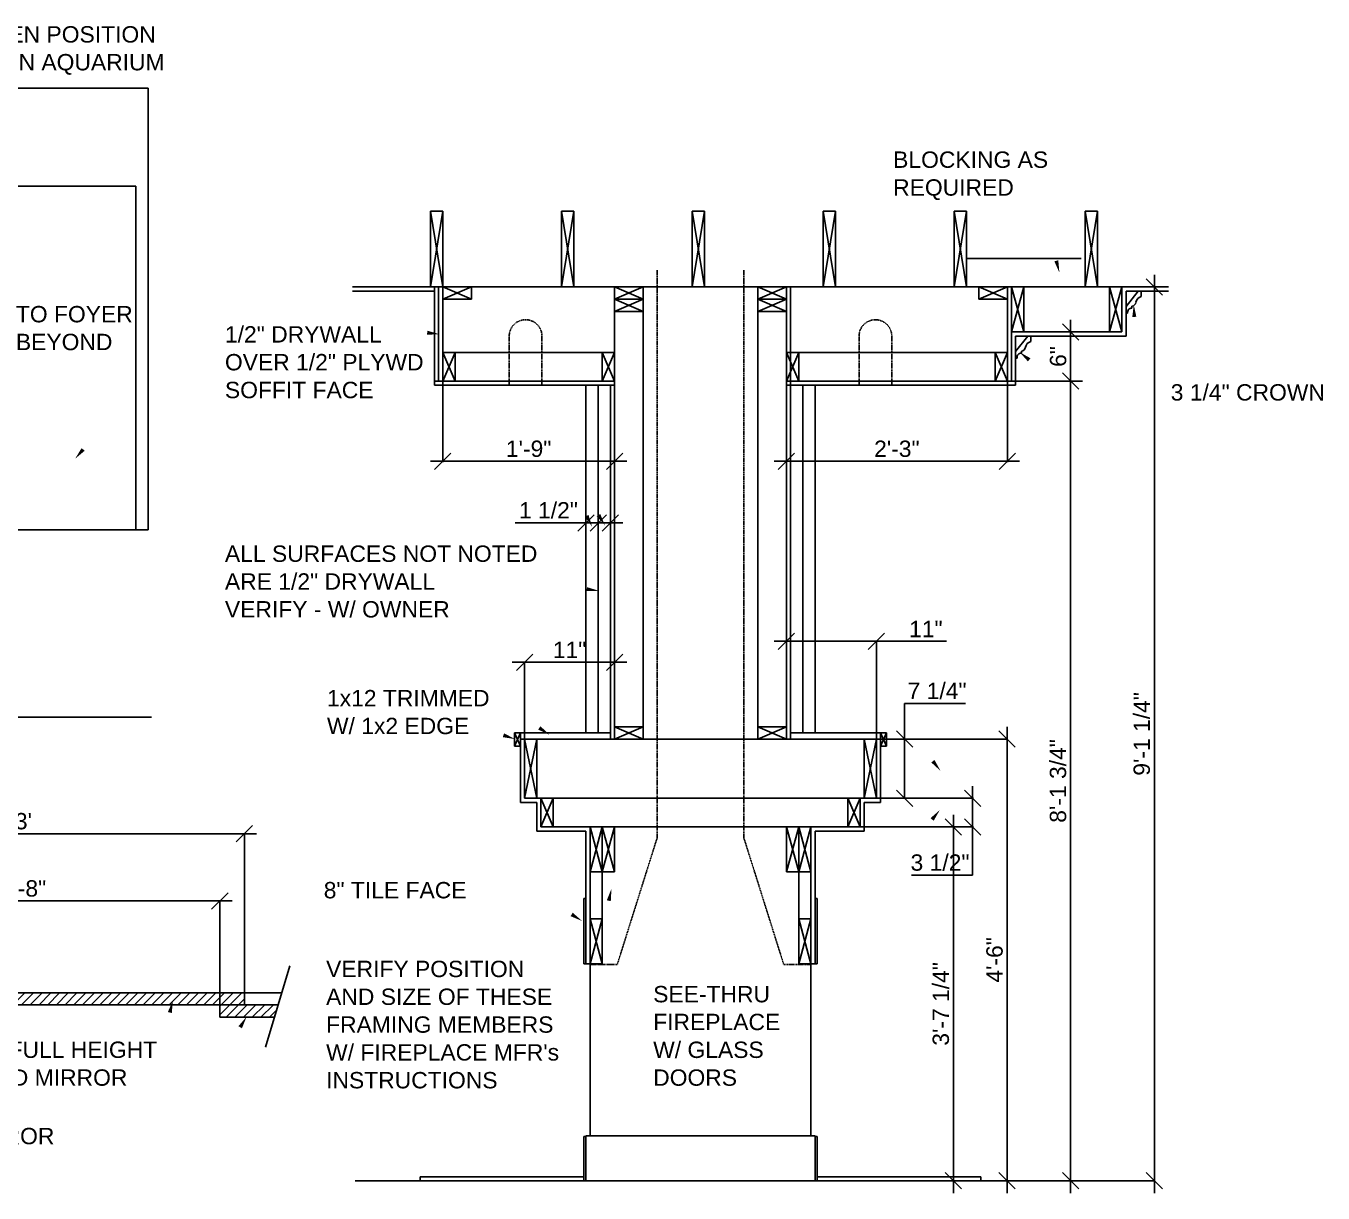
# Model space of a CAD drawing. Header units: inches. Extents: x 8 to 1535, y 73 to 1076.
# Drawn here: x 265.7 to 582.7, y 775.3 to 1060.7 of the extents above; entities that cross this region are included whole.
import ezdxf

# ---------------------------------------------------------------- set-up
doc = ezdxf.new("R2010")
doc.units = ezdxf.units.IN
doc.header["$MEASUREMENT"] = 0
doc.linetypes.add('TINYDASH', pattern=[0.06, 0.03, -0.03])
doc.layers.add('AR INTERIOR ELEV', color=3, linetype='Continuous')
doc.layers.add('DETAIL', color=14, linetype='Continuous')
doc.styles.add('DIMTXT', font='ARIAL.TTF', dxfattribs={"height": 4})
doc.styles.add('NOTES', font='ARIAL.TTF', dxfattribs={"height": 4})
doc.dimstyles.new('Arch', dxfattribs={"dimtxt": 0.1875, "dimasz": 4, "dimexe": 0.179993, "dimexo": 0.0625, "dimgap": 1, "dimtad": 1, "dimtoh": 1, "dimdec": 4, "dimzin": 0, "dimdsep": 46, "dimlunit": 4, "dimtxsty": 'DIMTXT', "dimblk1": 'OBLIQUE', "dimblk2": 'OBLIQUE', "dimsah": 1, "dimcen": 0.089996, "dimdle": 3, "dimadec": 0, "dimazin": 0, "dimtfac": 1, "dimtdec": 4, "dimtofl": 0, "dimtmove": 0, "dimatfit": 3, "dimldrblk": 'OBLIQUE', "dimfxl": 0, "dimfrac": 2, "dimtolj": 1, "dimtzin": 0, "dimarcsym": 0})

# ---------------------------------------------------------------- blocks, each defined once
blk = doc.blocks.new('325 CROWN')
at = {"layer": 'DETAIL'}
for p, q in [((-1.49, 0), (-1.85, 0)), ((-1.85, -0.66), (-1.85, 0)), ((-1.49, 0), (0, -1.87)), ((-0.72, -2.08), (-0.73, -1.83)), ((0, -2.68), (-0.19, -2.68)), ((0, -1.87), (0, -2.68))]:
    blk.add_line(p, q, dxfattribs=at)
for centre, radius, start, end in [((-2.12, -1.55), 0.93, 10.9865, 73.2786), ((-0.69, -1.31), 0.521, 187.2019, 266.2083), ((-0.7, -2.6), 0.516, 351.066, 92.3813)]:
    blk.add_arc(centre, radius, start, end, dxfattribs=at)
blk = doc.blocks.new('2X6 SEC')
at = {"layer": 'DETAIL'}
for p, q in [((0, 5.5), (-1.5, 5.5)), ((-1.5, 5.5), (-1.5, 0)), ((-1.5, 5.5), (0, 0)), ((0, 5.5), (-1.5, 0)), ((0, 0), (0, 5.5)), ((-1.5, 0), (0, 0))]:
    blk.add_line(p, q, dxfattribs=at)
blk = doc.blocks.new('2X10 SEC')
at = {"layer": 'DETAIL'}
for p, q in [((0, 9.25), (-1.5, 9.25)), ((-1.5, 9.25), (-1.5, 0)), ((-1.5, 9.25), (0, 0)), ((0, 9.25), (-1.5, 0)), ((0, 0), (0, 9.25)), ((-1.5, 0), (0, 0))]:
    blk.add_line(p, q, dxfattribs=at)
blk = doc.blocks.new('_OBLIQUE')
at = {"color": 0, "linetype": 'ByBlock'}
blk.add_line((-0.5, -0.5), (0.5, 0.5), dxfattribs=at)
blk = doc.blocks.new('*D174')
at = {"layer": 'AR INTERIOR ELEV', "color": 0, "lineweight": -2}
for p, q in [((448.53, 910.22), (473.53, 910.22)), ((451.53, 886.4), (451.53, 910.4)), ((473.53, 886.4), (473.53, 910.4)), ((473.53, 910.22), (490.67, 910.22))]:
    blk.add_line(p, q, dxfattribs=at)
at = {"layer": 'Defpoints', "color": 0}
for p in [(473.53, 910.22), (451.53, 886.34), (473.53, 886.34)]:
    blk.add_point(p, dxfattribs=at)
at = {"layer": 'AR INTERIOR ELEV', "color": 0, "lineweight": -2, "xscale": 4, "yscale": 4, "zscale": 4, "rotation": 180}
blk.add_blockref('_OBLIQUE', (451.53, 910.22), dxfattribs=at)
at = {"layer": 'AR INTERIOR ELEV', "color": 0, "lineweight": -2, "xscale": 4, "yscale": 4, "zscale": 4}
blk.add_blockref('_OBLIQUE', (473.53, 910.22), dxfattribs=at)
at = {"layer": 'AR INTERIOR ELEV', "color": 0, "insert": (485.61, 913.23), "char_height": 4, "attachment_point": 5, "style": 'DIMTXT'}
blk.add_mtext('\\A1;11"', dxfattribs=at)
blk = doc.blocks.new('*D175')
at = {"layer": 'AR INTERIOR ELEV', "color": 0, "lineweight": -2}
for p, q in [((412.53, 905.11), (384.53, 905.11)), ((387.53, 886.4), (387.53, 905.29)), ((409.53, 886.4), (409.53, 905.29))]:
    blk.add_line(p, q, dxfattribs=at)
at = {"layer": 'Defpoints', "color": 0}
for p in [(387.53, 905.11), (387.53, 886.34), (409.53, 886.34)]:
    blk.add_point(p, dxfattribs=at)
at = {"layer": 'AR INTERIOR ELEV', "color": 0, "lineweight": -2, "xscale": 4, "yscale": 4, "zscale": 4, "rotation": 180}
blk.add_blockref('_OBLIQUE', (387.53, 905.11), dxfattribs=at)
at = {"layer": 'AR INTERIOR ELEV', "color": 0, "lineweight": -2, "xscale": 4, "yscale": 4, "zscale": 4}
blk.add_blockref('_OBLIQUE', (409.53, 905.11), dxfattribs=at)
at = {"layer": 'AR INTERIOR ELEV', "color": 0, "insert": (398.53, 908.12), "char_height": 4, "attachment_point": 5, "style": 'DIMTXT'}
blk.add_mtext('\\A1;11"', dxfattribs=at)
blk = doc.blocks.new('*D176')
at = {"layer": 'AR INTERIOR ELEV', "color": 0, "lineweight": -2}
for p, q in [((451.53, 973.78), (451.53, 954.05)), ((505.53, 973.78), (505.53, 954.05)), ((448.53, 954.23), (508.53, 954.23))]:
    blk.add_line(p, q, dxfattribs=at)
at = {"layer": 'Defpoints', "color": 0}
for p in [(451.53, 973.84), (505.53, 973.84), (505.53, 954.23)]:
    blk.add_point(p, dxfattribs=at)
at = {"layer": 'AR INTERIOR ELEV', "color": 0, "lineweight": -2, "xscale": 4, "yscale": 4, "zscale": 4, "rotation": 180}
blk.add_blockref('_OBLIQUE', (451.53, 954.23), dxfattribs=at)
at = {"layer": 'AR INTERIOR ELEV', "color": 0, "lineweight": -2, "xscale": 4, "yscale": 4, "zscale": 4}
blk.add_blockref('_OBLIQUE', (505.53, 954.23), dxfattribs=at)
at = {"layer": 'AR INTERIOR ELEV', "color": 0, "insert": (478.53, 957.27), "char_height": 4, "attachment_point": 5, "style": 'DIMTXT'}
blk.add_mtext('\\A1;2\'-3"', dxfattribs=at)
blk = doc.blocks.new('*D177')
at = {"layer": 'AR INTERIOR ELEV', "color": 0, "lineweight": -2}
for p, q in [((402.53, 939.15), (392.87, 939.15)), ((402.53, 937.72), (402.53, 939.33)), ((408.53, 939.15), (402.53, 939.15)), ((405.53, 937.72), (405.53, 939.33))]:
    blk.add_line(p, q, dxfattribs=at)
at = {"layer": 'Defpoints', "color": 0}
for p in [(402.53, 939.15), (402.53, 937.66), (405.53, 937.66)]:
    blk.add_point(p, dxfattribs=at)
at = {"layer": 'AR INTERIOR ELEV', "color": 0, "lineweight": -2, "xscale": 4, "yscale": 4, "zscale": 4, "rotation": 180}
blk.add_blockref('_OBLIQUE', (402.53, 939.15), dxfattribs=at)
at = {"layer": 'AR INTERIOR ELEV', "color": 0, "lineweight": -2, "xscale": 4, "yscale": 4, "zscale": 4}
blk.add_blockref('_OBLIQUE', (405.53, 939.15), dxfattribs=at)
blk = doc.blocks.new('*D178')
at = {"layer": 'AR INTERIOR ELEV', "color": 0, "lineweight": -2}
for p, q in [((405.53, 939.15), (385.2, 939.15)), ((405.53, 937.72), (405.53, 939.33)), ((411.53, 939.15), (405.53, 939.15)), ((408.53, 937.72), (408.53, 939.33))]:
    blk.add_line(p, q, dxfattribs=at)
at = {"layer": 'Defpoints', "color": 0}
for p in [(405.53, 939.15), (405.53, 937.66), (408.53, 937.66)]:
    blk.add_point(p, dxfattribs=at)
at = {"layer": 'AR INTERIOR ELEV', "color": 0, "lineweight": -2, "xscale": 4, "yscale": 4, "zscale": 4, "rotation": 180}
blk.add_blockref('_OBLIQUE', (405.53, 939.15), dxfattribs=at)
at = {"layer": 'AR INTERIOR ELEV', "color": 0, "lineweight": -2, "xscale": 4, "yscale": 4, "zscale": 4}
blk.add_blockref('_OBLIQUE', (408.53, 939.15), dxfattribs=at)
at = {"layer": 'AR INTERIOR ELEV', "color": 0, "insert": (393.37, 942.22), "char_height": 4, "attachment_point": 5, "style": 'DIMTXT'}
blk.add_mtext('\\A1;1 1/2"', dxfattribs=at)
blk = doc.blocks.new('*D179')
at = {"layer": 'AR INTERIOR ELEV', "color": 0, "lineweight": -2}
for p, q in [((367.53, 973.78), (367.53, 954.05)), ((409.53, 973.78), (409.53, 954.05)), ((412.53, 954.23), (364.53, 954.23))]:
    blk.add_line(p, q, dxfattribs=at)
at = {"layer": 'Defpoints', "color": 0}
for p in [(367.53, 973.84), (409.53, 973.84), (367.53, 954.23)]:
    blk.add_point(p, dxfattribs=at)
at = {"layer": 'AR INTERIOR ELEV', "color": 0, "lineweight": -2, "xscale": 4, "yscale": 4, "zscale": 4, "rotation": 180}
blk.add_blockref('_OBLIQUE', (367.53, 954.23), dxfattribs=at)
at = {"layer": 'AR INTERIOR ELEV', "color": 0, "lineweight": -2, "xscale": 4, "yscale": 4, "zscale": 4}
blk.add_blockref('_OBLIQUE', (409.53, 954.23), dxfattribs=at)
at = {"layer": 'AR INTERIOR ELEV', "color": 0, "insert": (388.53, 957.27), "char_height": 4, "attachment_point": 5, "style": 'DIMTXT'}
blk.add_mtext('\\A1;1\'-9"', dxfattribs=at)
blk = doc.blocks.new('*D180')
at = {"layer": 'AR INTERIOR ELEV', "color": 0, "lineweight": -2}
for p, q in [((492.36, 867.84), (492.36, 775.34)), ((468.1, 864.84), (492.54, 864.84)), ((498.97, 778.34), (492.18, 778.34))]:
    blk.add_line(p, q, dxfattribs=at)
at = {"layer": 'Defpoints', "color": 0}
for p in [(468.03, 864.84), (492.36, 778.34), (499.03, 778.34)]:
    blk.add_point(p, dxfattribs=at)
at = {"layer": 'AR INTERIOR ELEV', "color": 0, "lineweight": -2, "xscale": 4, "yscale": 4, "zscale": 4}
for p, rotation in [((492.36, 864.84), 90), ((492.36, 778.34), 270)]:
    blk.add_blockref('_OBLIQUE', p, dxfattribs=dict(at, rotation=rotation))
at = {"layer": 'AR INTERIOR ELEV', "color": 0, "insert": (489.29, 821.59), "char_height": 4, "attachment_point": 5, "rotation": 90, "style": 'DIMTXT'}
blk.add_mtext('\\A1;3\'-7 1/4"', dxfattribs=at)
blk = doc.blocks.new('*D181')
at = {"layer": 'AR INTERIOR ELEV', "color": 0, "lineweight": -2}
for p, q in [((497.04, 874.84), (497.04, 864.84)), ((473.6, 871.84), (497.22, 871.84)), ((468.1, 864.84), (497.22, 864.84)), ((497.04, 864.84), (497.04, 853.04)), ((497.04, 853.04), (482.12, 853.04))]:
    blk.add_line(p, q, dxfattribs=at)
at = {"layer": 'Defpoints', "color": 0}
for p in [(473.53, 871.84), (468.03, 864.84), (497.04, 864.84)]:
    blk.add_point(p, dxfattribs=at)
at = {"layer": 'AR INTERIOR ELEV', "color": 0, "lineweight": -2, "xscale": 4, "yscale": 4, "zscale": 4}
for p, rotation in [((497.04, 871.84), 90), ((497.04, 864.84), 270)]:
    blk.add_blockref('_OBLIQUE', p, dxfattribs=dict(at, rotation=rotation))
at = {"layer": 'AR INTERIOR ELEV', "color": 0, "insert": (489.08, 856.11), "char_height": 4, "attachment_point": 5, "style": 'DIMTXT'}
blk.add_mtext('\\A1;3 1/2"', dxfattribs=at)
blk = doc.blocks.new('*D182')
at = {"layer": 'AR INTERIOR ELEV', "color": 0, "lineweight": -2}
for p, q in [((480.42, 886.34), (480.42, 895.01)), ((480.42, 895.01), (495.31, 895.01)), ((480.42, 871.84), (480.42, 889.34)), ((473.6, 886.34), (480.6, 886.34)), ((473.6, 871.84), (480.6, 871.84))]:
    blk.add_line(p, q, dxfattribs=at)
at = {"layer": 'Defpoints', "color": 0}
for p in [(473.53, 886.34), (473.53, 871.84), (480.42, 871.84)]:
    blk.add_point(p, dxfattribs=at)
at = {"layer": 'AR INTERIOR ELEV', "color": 0, "lineweight": -2, "xscale": 4, "yscale": 4, "zscale": 4}
for p, rotation in [((480.42, 886.34), 90), ((480.42, 871.84), 270)]:
    blk.add_blockref('_OBLIQUE', p, dxfattribs=dict(at, rotation=rotation))
at = {"layer": 'AR INTERIOR ELEV', "color": 0, "insert": (488.36, 898.08), "char_height": 4, "attachment_point": 5, "style": 'DIMTXT'}
blk.add_mtext('\\A1;7 1/4"', dxfattribs=at)
blk = doc.blocks.new('*D183')
at = {"layer": 'AR INTERIOR ELEV', "color": 0, "lineweight": -2}
for p, q in [((505.47, 889.34), (505.47, 775.34)), ((473.6, 886.34), (505.65, 886.34)), ((510.16, 778.34), (505.29, 778.34))]:
    blk.add_line(p, q, dxfattribs=at)
at = {"layer": 'Defpoints', "color": 0}
for p in [(473.53, 886.34), (505.47, 778.34), (510.22, 778.34)]:
    blk.add_point(p, dxfattribs=at)
at = {"layer": 'AR INTERIOR ELEV', "color": 0, "lineweight": -2, "xscale": 4, "yscale": 4, "zscale": 4}
for p, rotation in [((505.47, 886.34), 90), ((505.47, 778.34), 270)]:
    blk.add_blockref('_OBLIQUE', p, dxfattribs=dict(at, rotation=rotation))
at = {"layer": 'AR INTERIOR ELEV', "color": 0, "insert": (502.42, 832.34), "char_height": 4, "attachment_point": 5, "rotation": 90, "style": 'DIMTXT'}
blk.add_mtext('\\A1;4\'-6"', dxfattribs=at)
blk = doc.blocks.new('*D184')
at = {"layer": 'AR INTERIOR ELEV', "color": 0, "lineweight": -2}
for p, q in [((521, 970.84), (521, 988.84)), ((523.53, 985.84), (520.82, 985.84)), ((523.94, 973.84), (520.82, 973.84))]:
    blk.add_line(p, q, dxfattribs=at)
at = {"layer": 'Defpoints', "color": 0}
for p in [(521, 985.84), (523.59, 985.84), (524, 973.84)]:
    blk.add_point(p, dxfattribs=at)
at = {"layer": 'AR INTERIOR ELEV', "color": 0, "lineweight": -2, "xscale": 4, "yscale": 4, "zscale": 4}
for p, rotation in [((521, 985.84), 90), ((521, 973.84), 270)]:
    blk.add_blockref('_OBLIQUE', p, dxfattribs=dict(at, rotation=rotation))
at = {"layer": 'AR INTERIOR ELEV', "color": 0, "insert": (517.96, 979.84), "char_height": 4, "attachment_point": 5, "rotation": 90, "style": 'DIMTXT'}
blk.add_mtext('\\A1;6"', dxfattribs=at)
blk = doc.blocks.new('*D185')
at = {"layer": 'AR INTERIOR ELEV', "color": 0, "lineweight": -2}
for p, q in [((521, 976.84), (521, 775.34)), ((506.6, 973.84), (521.18, 973.84)), ((524.21, 778.34), (520.82, 778.34))]:
    blk.add_line(p, q, dxfattribs=at)
at = {"layer": 'Defpoints', "color": 0}
for p in [(506.53, 973.84), (521, 778.34), (524.28, 778.34)]:
    blk.add_point(p, dxfattribs=at)
at = {"layer": 'AR INTERIOR ELEV', "color": 0, "lineweight": -2, "xscale": 4, "yscale": 4, "zscale": 4}
for p, rotation in [((521, 973.84), 90), ((521, 778.34), 270)]:
    blk.add_blockref('_OBLIQUE', p, dxfattribs=dict(at, rotation=rotation))
at = {"layer": 'AR INTERIOR ELEV', "color": 0, "insert": (517.93, 876.09), "char_height": 4, "attachment_point": 5, "rotation": 90, "style": 'DIMTXT'}
blk.add_mtext('\\A1;8\'-1 3/4"', dxfattribs=at)
blk = doc.blocks.new('*D186')
at = {"layer": 'AR INTERIOR ELEV', "color": 0, "lineweight": -2}
for p, q in [((541.48, 775.34), (541.48, 999.84)), ((529.65, 996.84), (541.66, 996.84)), ((505.53, 778.34), (541.66, 778.34))]:
    blk.add_line(p, q, dxfattribs=at)
at = {"layer": 'Defpoints', "color": 0}
for p in [(529.59, 996.84), (541.48, 996.84), (505.47, 778.34)]:
    blk.add_point(p, dxfattribs=at)
at = {"layer": 'AR INTERIOR ELEV', "color": 0, "lineweight": -2, "xscale": 4, "yscale": 4, "zscale": 4}
for p, rotation in [((541.48, 996.84), 90), ((541.48, 778.34), 270)]:
    blk.add_blockref('_OBLIQUE', p, dxfattribs=dict(at, rotation=rotation))
at = {"layer": 'AR INTERIOR ELEV', "color": 0, "insert": (538.41, 887.59), "char_height": 4, "attachment_point": 5, "rotation": 90, "style": 'DIMTXT'}
blk.add_mtext('\\A1;9\'-1 1/4"', dxfattribs=at)
blk = doc.blocks.new('2X4 SEC')
for p, q in [((3.5, 0), (0, 1.5)), ((3.5, 1.5), (0, 0)), ((0, 1.5), (0, 0)), ((3.5, 1.5), (0, 1.5)), ((0, 0), (3.5, 0)), ((3.5, 0), (3.5, 1.5))]:
    blk.add_line(p, q)
blk = doc.blocks.new('2X8 SEC')
for p, q in [((1.5, 7.25), (0, 0)), ((0, 7.25), (1.5, 0)), ((0, 7.25), (0, 0)), ((1.5, 7.25), (0, 7.25)), ((1.5, 0), (1.5, 7.25)), ((0, 0), (1.5, 0))]:
    blk.add_line(p, q)
blk = doc.blocks.new('1X2 SSEC')
at = {"layer": 'DETAIL'}
for p, q in [((-0.75, 0), (0, 1.625)), ((0, 0), (-0.75, 1.625)), ((0, 1.625), (-0.75, 1.625)), ((-0.75, 1.625), (-0.75, 0)), ((0, 0), (0, 1.625)), ((-0.75, 0), (0, 0))]:
    blk.add_line(p, q, dxfattribs=at)
blk = doc.blocks.new('*D187')
at = {"layer": 'AR INTERIOR ELEV', "color": 0, "lineweight": -2}
for p, q in [((208.05, 863.18), (322.05, 863.18)), ((211.05, 824.38), (211.05, 863.36)), ((319.05, 824.38), (319.05, 863.36))]:
    blk.add_line(p, q, dxfattribs=at)
at = {"layer": 'Defpoints', "color": 0}
for p in [(319.05, 863.18), (211.05, 824.32), (319.05, 824.32)]:
    blk.add_point(p, dxfattribs=at)
at = {"layer": 'AR INTERIOR ELEV', "color": 0, "lineweight": -2, "xscale": 4, "yscale": 4, "zscale": 4, "rotation": 180}
blk.add_blockref('_OBLIQUE', (211.05, 863.18), dxfattribs=at)
at = {"layer": 'AR INTERIOR ELEV', "color": 0, "lineweight": -2, "xscale": 4, "yscale": 4, "zscale": 4}
blk.add_blockref('_OBLIQUE', (319.05, 863.18), dxfattribs=at)
at = {"layer": 'AR INTERIOR ELEV', "color": 0, "insert": (265.05, 866.23), "char_height": 4, "attachment_point": 5, "style": 'DIMTXT'}
blk.add_mtext("\\A1;3'", dxfattribs=at)
blk = doc.blocks.new('*D188')
at = {"layer": 'AR INTERIOR ELEV', "color": 0, "lineweight": -2}
for p, q in [((214.05, 846.75), (316.05, 846.75)), ((217.05, 818.38), (217.05, 846.93)), ((313.05, 818.38), (313.05, 846.93))]:
    blk.add_line(p, q, dxfattribs=at)
at = {"layer": 'Defpoints', "color": 0}
for p in [(313.05, 846.75), (217.05, 818.32), (313.05, 818.32)]:
    blk.add_point(p, dxfattribs=at)
at = {"layer": 'AR INTERIOR ELEV', "color": 0, "lineweight": -2, "xscale": 4, "yscale": 4, "zscale": 4, "rotation": 180}
blk.add_blockref('_OBLIQUE', (217.05, 846.75), dxfattribs=at)
at = {"layer": 'AR INTERIOR ELEV', "color": 0, "lineweight": -2, "xscale": 4, "yscale": 4, "zscale": 4}
blk.add_blockref('_OBLIQUE', (313.05, 846.75), dxfattribs=at)
at = {"layer": 'AR INTERIOR ELEV', "color": 0, "insert": (265.05, 849.79), "char_height": 4, "attachment_point": 5, "style": 'DIMTXT'}
blk.add_mtext('\\A1;2\'-8"', dxfattribs=at)
blk = doc.blocks.new('*X40')
at = {"color": 0}
for p, q in [((313.05, 864.59), (315.44, 866.98)), ((313.05, 866.71), (313.32, 866.98)), ((314.56, 863.98), (317.56, 866.98)), ((316.68, 863.98), (319.68, 866.98)), ((318.8, 863.98), (321.8, 866.98)), ((320.93, 863.98), (323.93, 866.98)), ((323.05, 863.98), (326.05, 866.98)), ((325.17, 863.98), (326.96, 865.78))]:
    blk.add_line(p, q, dxfattribs=at)
blk = doc.blocks.new('*X39')
at = {"color": 0}
for p, q in [((211.05, 868.65), (212.37, 869.98)), ((211.5, 866.98), (214.5, 869.98)), ((213.62, 866.98), (216.62, 869.98)), ((215.74, 866.98), (218.74, 869.98)), ((217.86, 866.98), (220.86, 869.98)), ((219.98, 866.98), (222.98, 869.98)), ((222.1, 866.98), (225.1, 869.98)), ((224.22, 866.98), (227.22, 869.98)), ((226.34, 866.98), (229.34, 869.98)), ((228.47, 866.98), (231.47, 869.98)), ((230.59, 866.98), (233.59, 869.98)), ((232.71, 866.98), (235.71, 869.98)), ((234.83, 866.98), (237.83, 869.98)), ((236.95, 866.98), (239.95, 869.98)), ((239.07, 866.98), (242.07, 869.98)), ((241.19, 866.98), (244.19, 869.98)), ((243.32, 866.98), (246.32, 869.98)), ((245.44, 866.98), (248.44, 869.98)), ((247.56, 866.98), (250.56, 869.98)), ((249.68, 866.98), (252.68, 869.98)), ((251.8, 866.98), (254.8, 869.98)), ((253.92, 866.98), (256.92, 869.98)), ((256.04, 866.98), (259.04, 869.98)), ((258.16, 866.98), (261.16, 869.98)), ((260.29, 866.98), (263.29, 869.98)), ((262.41, 866.98), (265.41, 869.98)), ((264.53, 866.98), (267.53, 869.98)), ((266.65, 866.98), (269.65, 869.98)), ((268.77, 866.98), (271.77, 869.98)), ((270.89, 866.98), (273.89, 869.98)), ((273.01, 866.98), (276.01, 869.98)), ((275.13, 866.98), (278.13, 869.98)), ((277.26, 866.98), (280.26, 869.98)), ((279.38, 866.98), (282.38, 869.98)), ((281.5, 866.98), (284.5, 869.98)), ((283.62, 866.98), (286.62, 869.98)), ((285.74, 866.98), (288.74, 869.98)), ((287.86, 866.98), (290.86, 869.98)), ((289.98, 866.98), (292.98, 869.98)), ((292.11, 866.98), (295.11, 869.98)), ((294.23, 866.98), (297.23, 869.98)), ((296.35, 866.98), (299.35, 869.98)), ((298.47, 866.98), (301.47, 869.98)), ((300.59, 866.98), (303.59, 869.98)), ((302.71, 866.98), (305.71, 869.98)), ((304.83, 866.98), (307.83, 869.98)), ((306.95, 866.98), (309.95, 869.98)), ((309.08, 866.98), (312.08, 869.98)), ((311.2, 866.98), (314.2, 869.98)), ((313.32, 866.98), (316.32, 869.98)), ((315.44, 866.98), (318.44, 869.98)), ((317.56, 866.98), (319.05, 868.47))]:
    blk.add_line(p, q, dxfattribs=at)

msp = doc.modelspace()

# ---------------------------------------------------------------- linework, layer by layer
at = {"layer": 'AR INTERIOR ELEV', "color": 7}
for p, q in [((160.53779, 1045.45319), (295.53779, 1045.45319)), ((295.53779, 937.45319), (295.53779, 1045.45319)), ((160.53779, 937.45319), (295.53779, 937.45319))]:
    msp.add_line(p, q, dxfattribs=at)
at = {"layer": 'AR INTERIOR ELEV'}
for p, q in [((252.53779, 1021.45319), (292.53779, 1021.45319)), ((292.53779, 937.45319), (292.53779, 1021.45319)), ((495.53331, 1003.84108), (523.5898, 1003.84108)), ((345.47187, 996.84108), (544.88364, 996.84108)), ((345.47187, 995.84108), (365.53331, 995.84108)), ((366.53331, 973.84108), (366.53331, 996.84108)), ((367.53331, 973.84108), (367.53331, 996.84108)), ((409.53331, 886.34108), (409.53331, 996.84108)), ((416.53331, 886.34108), (416.53331, 996.84108)), ((444.53331, 886.34108), (444.53331, 996.84108)), ((451.53331, 886.34108), (451.53331, 996.84108)), ((505.53331, 973.84108), (505.53331, 996.84108)), ((506.53331, 973.84108), (506.53331, 996.84108)), ((533.53331, 985.84108), (533.53331, 996.84108)), ((533.53331, 985.84108), (506.53331, 985.84108)), ((367.53331, 980.84108), (409.53331, 980.84108)), ((505.53331, 980.84108), (451.53331, 980.84108)), ((365.53331, 973.84108), (409.53331, 973.84108)), ((506.53331, 973.84108), (451.53331, 973.84108)), ((402.53331, 887.84108), (402.53331, 972.84108)), ((405.53331, 887.84108), (405.53331, 972.84108)), ((455.53331, 887.84108), (455.53331, 972.84108)), ((458.53331, 887.84108), (458.53331, 972.84108)), ((160.96369, 891.70414), (296.33224, 891.70414)), ((386.53331, 886.34108), (474.53331, 886.34108)), ((390.53331, 871.84108), (473.53331, 871.84108)), ((394.53331, 864.84108), (469.53331, 864.84108)), ((403.53331, 842.34108), (403.53331, 864.84108)), ((406.53331, 831.34108), (406.53331, 864.84108)), ((454.53331, 831.34108), (454.53331, 864.84108)), ((457.53331, 842.34108), (457.53331, 864.84108)), ((402.03331, 831.34108), (402.03331, 847.34108)), ((402.03331, 847.34108), (402.53331, 847.34108)), ((459.03331, 847.34108), (458.53331, 847.34108)), ((459.03331, 831.34108), (459.03331, 847.34108)), ((330.18251, 830.90783), (324.2474, 810.99676)), ((402.53331, 831.34108), (402.03331, 831.34108)), ((402.53331, 831.34108), (406.53331, 831.34108)), ((403.53331, 831.20568), (403.53331, 789.34108)), ((458.53331, 831.34108), (454.53331, 831.34108)), ((457.53331, 831.20568), (457.53331, 789.34108)), ((458.53331, 831.34108), (459.03331, 831.34108)), ((196.04513, 824.31652), (328.21777, 824.31652)), ((319.04513, 821.31652), (319.04513, 824.31652)), ((196.04513, 821.31652), (327.32353, 821.31652)), ((313.04513, 818.31652), (313.04513, 821.31652)), ((313.04513, 818.31652), (326.42928, 818.31652)), ((402.03331, 789.20568), (402.03331, 778.34108)), ((402.53331, 789.20568), (402.03331, 789.20568)), ((402.53331, 789.34108), (458.53331, 789.34108)), ((402.53331, 778.34108), (402.53331, 789.34108)), ((458.53331, 778.34108), (458.53331, 789.34108)), ((458.53331, 789.20568), (459.03331, 789.20568)), ((459.03331, 789.20568), (459.03331, 778.34108)), ((346.15877, 778.34108), (524.2767, 778.34108)), ((362.03331, 779.34108), (362.03331, 778.34108)), ((362.03331, 779.34108), (402.03331, 779.34108)), ((459.03331, 779.34108), (499.03331, 779.34108)), ((499.03331, 779.34108), (499.03331, 778.34108))]:
    msp.add_line(p, q, dxfattribs=at)
at = {"layer": 'AR INTERIOR ELEV', "linetype": 'TINYDASH'}
for p, q in [((419.91186, 862.09753), (419.91186, 1000.91925)), ((441.15476, 862.09753), (441.15476, 1000.91925)), ((383.78528, 972.84108), (383.78528, 984.84108)), ((391.78528, 972.84108), (391.78528, 984.84108)), ((469.28134, 972.84108), (469.28134, 984.84108)), ((477.28134, 972.84108), (477.28134, 984.84108)), ((419.91186, 862.09753), (410.18399, 831.20568)), ((441.15476, 862.09753), (450.88263, 831.20568)), ((410.18399, 831.20568), (403.53331, 831.20568)), ((450.88263, 831.20568), (457.53331, 831.20568))]:
    msp.add_line(p, q, dxfattribs=at)
at = {"layer": 'AR INTERIOR ELEV', "color": 6}
for p, q in [((365.53331, 972.84108), (365.53331, 996.84108)), ((452.53331, 886.34108), (452.53331, 996.84108)), ((534.53331, 995.84108), (544.88364, 995.84108)), ((534.53331, 984.84108), (534.53331, 995.84108)), ((534.53331, 984.84108), (507.53331, 984.84108)), ((507.53331, 972.84108), (507.53331, 984.84108)), ((365.53331, 972.84108), (409.53331, 972.84108)), ((408.53331, 886.34108), (408.53331, 972.84108)), ((507.53331, 972.84108), (451.53331, 972.84108)), ((386.53331, 887.84108), (408.53331, 887.84108)), ((474.53331, 887.84108), (452.53331, 887.84108)), ((386.53331, 870.84108), (386.53331, 886.34108)), ((474.53331, 870.84108), (474.53331, 886.34108)), ((386.53331, 870.84108), (390.53331, 870.84108)), ((390.53331, 863.84108), (390.53331, 870.84108)), ((470.53331, 863.84108), (470.53331, 870.84108)), ((474.53331, 870.84108), (470.53331, 870.84108)), ((390.53331, 863.84108), (402.53331, 863.84108)), ((402.53331, 831.34108), (402.53331, 863.84108)), ((470.53331, 863.84108), (458.53331, 863.84108)), ((458.53331, 831.34108), (458.53331, 863.84108))]:
    msp.add_line(p, q, dxfattribs=at)
at = {"layer": 'AR INTERIOR ELEV'}
for points in [[(518.25314, 1000.33874, 0, 0.99, 0), (517.50213, 1003.24322, 0, 0, 0.246582101), (503.24706, 1018.96383, 0, 0, -4.639105674)], [(536.42951, 992.52958, 0, 0.99, 0), (536.56932, 989.53284, 0, 0, 0.155335968), (543.24566, 971.51343, 0, 0, -3.792809848)], [(366.71287, 985.31445, 0, 0.99, 0), (363.73225, 985.65493, 0, 0, 0.078215424), (350.7557, 985.10471, 0, 0, 57.540926022)], [(277.68032, 954.85112, 0, 0.99, 0), (279.63787, 957.12444, 0, 0, 0.277792743), (283.70389, 980.95743, 0, 0, -1.160233019)], [(508.53089, 980.90987, 0, 0.99, 0), (510.87101, 979.03269, 0, 0, 0.215232979), (542.3474, 970.92615, 0, 0, 1.139525228)], [(407.18701, 938.54199, 0, 0.99, 0), (405.6018, 941.08897, 0, 0, 0.473424553), (396.8307, 942.23345, 0, 0, 3.720257124)], [(404.06955, 938.20641, 0, 0.99, 0), (402.70936, 940.88033, 0, 0, 0.467114732), (396.8307, 942.23345, 0, 0, 0.21982905)], [(405.70754, 922.55966, 0, 0.99, 0), (402.73573, 922.96997, 0, 0, 0.03330446), (364.65217, 925.66384, 0, 0, 2.1006086)], [(393.60757, 887.36495, 0, 0.99, 0), (391.13085, 889.05784, 0, 0, 0.137574351), (373.68753, 894.95761, 0, 0, 1.739536556)], [(489.19207, 878.55579, 0, 0.99, 0), (487.33636, 880.91298, 0, 0, -0.337076634), (487.13137, 893.19578, 0, 0, -2.162592238)], [(385.20628, 886.31624, 0, 0.99, 0), (382.36103, 887.26734, 0, 0, 0.042521608), (371.04561, 890.0077, 0, 0, -1.703181673)], [(489.03355, 868.99156, 0, 0.99, 0), (487.13705, 866.66706, 0, 0, 0.377679086), (487.39556, 859.84681, 0, 0, 18.258597281)], [(401.58615, 841.85095, 0, 0.99, 0), (399.04797, 843.4502, 0, 0, 0.16691731), (371.83818, 849.86309, 0, 0, -1.987153409)], [(408.77216, 849.73724, 0, 0.99, 0), (408.12266, 846.8084, 0, 0, -0.245787697), (389.3805, 824.56821, 0, 0, -7.052047656)], [(301.56323, 822.38689, 0, 0.99, 0), (300.82794, 819.47839, 0, 0, -0.29769024), (285.50039, 805.35584, 0, 0, 0.031917306)], [(319.5811, 818.44374, 0, 0.99, 0), (318.02872, 815.87662, 0, 0, -0.279465645), (266.95414, 789.16376, 0, 0, -2.759817969)]]:
    msp.add_lwpolyline(points, format="xyseb", dxfattribs=at)
at = {"layer": 'AR INTERIOR ELEV', "linetype": 'TINYDASH'}
for centre in [(387.78528, 984.84108), (473.28134, 984.84108)]:
    msp.add_arc(centre, 4, 0, 180, dxfattribs=at)

# ---------------------------------------------------------------- block references
at = {"layer": 'AR INTERIOR ELEV', "yscale": 2, "zscale": 2}
for name, p, xscale in [('2X10 SEC', (367.53331, 996.84108), 2), ('2X10 SEC', (399.53331, 996.84108), 2), ('2X10 SEC', (431.53331, 996.84108), 2), ('2X10 SEC', (463.53331, 996.84108), 2), ('2X10 SEC', (495.53331, 996.84108), 2), ('2X10 SEC', (527.53331, 996.84108), 2), ('2X4 SEC', (367.53331, 993.84108), 2), ('2X4 SEC', (409.53331, 993.84108), 2), ('2X4 SEC', (444.53331, 993.84108), 2), ('2X4 SEC', (505.53331, 993.84108), -2), ('325 CROWN', (534.53331, 995.84108), -2), ('2X4 SEC', (409.53331, 990.84108), 2), ('2X4 SEC', (444.53331, 990.84108), 2), ('325 CROWN', (507.53331, 984.84108), -2), ('1X2 SSEC', (386.53331, 884.59108), 2), ('2X4 SEC', (409.53331, 886.34108), 2), ('2X4 SEC', (451.53331, 886.34108), -2), ('1X2 SSEC', (474.53331, 884.59108), -2), ('2X8 SEC', (387.53331, 871.84108), 2), ('2X8 SEC', (473.53331, 871.84108), -2)]:
    msp.add_blockref(name, p, dxfattribs=dict(at, xscale=xscale))
for name, p, xscale, rotation in [('2X6 SEC', (509.53331, 996.84108), -2, 180), ('2X6 SEC', (533.53331, 996.84108), -2, 180), ('2X4 SEC', (367.53331, 980.84108), 2, 270), ('2X4 SEC', (406.53331, 980.84108), 2, 270), ('2X4 SEC', (454.53331, 980.84108), -2, 90), ('2X4 SEC', (505.53331, 980.84108), -2, 90), ('2X4 SEC', (391.53331, 871.84108), 2, 270), ('2X4 SEC', (469.53331, 871.84108), -2, 90), ('2X6 SEC', (403.53331, 864.84108), 2, 180), ('2X6 SEC', (454.53331, 864.84108), -2, 180), ('2X6 SEC', (457.53331, 864.84108), -2, 180), ('2X6 SEC', (403.53331, 842.34108), 2, 180), ('2X6 SEC', (457.53331, 842.34108), -2, 180)]:
    msp.add_blockref(name, p, dxfattribs=dict(at, xscale=xscale, rotation=rotation))
at = {"layer": 'AR INTERIOR ELEV', "linetype": 'TINYDASH', "xscale": 2, "yscale": 2, "zscale": 2, "rotation": 180}
msp.add_blockref('2X6 SEC', (406.53331, 864.84108), dxfattribs=at)
at = {"layer": 'AR INTERIOR ELEV'}
for name in ['*X39', '*X40']:
    msp.add_blockref(name, (0, -45.66668), dxfattribs=at)

# ---------------------------------------------------------------- texts
at = {"layer": 'AR INTERIOR ELEV', "style": 'NOTES'}
for s, p in [('WITH LOCK FOR OPEN POSITION', (207.35253, 1056.59918)), ('ACCESS TO MAINTAIN AQUARIUM', (207.35253, 1049.79918)), ('BLOCKING AS', (477.62048, 1025.96921)), ('REQUIRED', (477.62048, 1019.16921)), ('TO FOYER', (263.20262, 988.20057)), ('1/2" DRYWALL', (314.29727, 983.25898)), ('BEYOND', (263.20262, 981.40057)), ('OVER 1/2" PLYWD', (314.29727, 976.45898)), ('SOFFIT FACE', (314.29727, 969.65898)), ('3 1/4" CROWN', (545.46486, 969.08042)), ('ALL SURFACES NOT NOTED', (314.29727, 929.64893)), ('ARE 1/2" DRYWALL', (314.29727, 922.84893)), ('VERIFY - W/ OWNER', (314.29727, 916.04893)), ('1x12 TRIMMED', (339.23695, 894.32839)), ('W/ 1x2 EDGE', (339.23695, 887.52839)), ('8" TILE FACE', (338.44437, 847.38813)), ('VERIFY POSITION', (339.0256, 828.13382)), ('AND SIZE OF THESE', (339.0256, 821.33382)), ('SEE-THRU', (418.96996, 821.96741)), ('FRAMING MEMBERS', (339.0256, 814.53382)), ('FIREPLACE', (418.96996, 815.16741)), ('36" WIDE FULL HEIGHT', (235.51535, 808.37613)), ("W/ FIREPLACE MFR's", (339.0256, 807.73382)), ('W/ GLASS', (418.96996, 808.36741)), ('STANDARD MIRROR', (235.51535, 801.57613)), ('DOORS', (418.96996, 801.56741)), ('INSTRUCTIONS', (339.0256, 800.93382)), ('TINTED MIRROR', (228.22366, 787.27609))]:
    msp.add_text(s, height=4, dxfattribs=at).set_placement(p)

# ---------------------------------------------------------------- dimensions: what is measured, and where the dimension line sits
at = {"layer": 'AR INTERIOR ELEV'}
for base, p1, p2, picture, middle in [((541.47842, 996.84108), (505.46627, 778.34108), (529.5898, 996.84108), '*D186', (538.41021, 887.59108)), ((521.00073, 985.84108), (524.00073, 973.84108), (523.5898, 985.84108), '*D184', (517.95844, 979.84108)), ((521.00073, 778.34108), (506.53331, 973.84108), (524.2767, 778.34108), '*D185', (517.93115, 876.09108)), ((505.46627, 778.34108), (473.53331, 886.34108), (510.22171, 778.34108), '*D183', (502.42397, 832.34108)), ((492.36236, 778.34108), (468.03331, 864.84108), (499.03331, 778.34108), '*D180', (489.29279, 821.59108))]:
    dim = msp.add_linear_dim(base=base, p1=p1, p2=p2, angle=90, dimstyle='Arch', override={"dimlfac": 0.5}, dxfattribs=at)
    dim.commit()
    dim.dimension.update_dxf_attribs({"geometry": picture, "text_midpoint": middle})
for base, p1, p2, override, picture, middle in [((367.53331, 954.23069), (409.53331, 973.84108), (367.53331, 973.84108), {"dimlfac": 0.5}, '*D179', (388.53331, 957.27298)), ((505.53331, 954.23069), (451.53331, 973.84108), (505.53331, 973.84108), {"dimlfac": 0.5}, '*D176', (478.53331, 957.27435)), ((387.53331, 905.10912), (409.53331, 886.34108), (387.53331, 886.34108), {"dimlfac": 0.5}, '*D175', (398.53331, 908.11731)), ((319.04513, 863.18181), (211.04513, 824.31652), (319.04513, 824.31652), {"dimlfac": 0.333333}, '*D187', (265.04513, 866.22547)), ((313.04513, 846.75082), (217.04513, 818.31652), (313.04513, 818.31652), {"dimlfac": 0.333333}, '*D188', (265.04513, 849.79311))]:
    dim = msp.add_linear_dim(base=base, p1=p1, p2=p2, dimstyle='Arch', override=override, dxfattribs=at)
    dim.commit()
    dim.dimension.update_dxf_attribs({"geometry": picture, "text_midpoint": middle})
for base, p1, p2, picture, middle in [((405.53331, 939.14699), (408.53331, 937.66108), (405.53331, 937.66108), '*D178', (393.36824, 939.14699)), ((473.53331, 910.22223), (451.53331, 886.34108), (473.53331, 886.34108), '*D174', (485.60971, 910.22223))]:
    dim = msp.add_linear_dim(base=base, p1=p1, p2=p2, dimstyle='Arch', override={"dimlfac": 0.5}, dxfattribs=at)
    dim.commit()
    dim.dimension.update_dxf_attribs({"geometry": picture, "text_midpoint": middle, "dimtype": 160})
dim = msp.add_linear_dim(base=(402.53331, 939.14699), p1=(405.53331, 937.66108), p2=(402.53331, 937.66108), text=' ', dimstyle='Arch', override={"dimlfac": 0.5}, dxfattribs=at)
dim.commit()
dim.dimension.update_dxf_attribs({"geometry": '*D177', "text_midpoint": (393.86936, 939.14699), "dimtype": 160})
for base, p1, p2, picture, middle in [((480.41966, 871.84108), (473.53331, 886.34108), (473.53331, 871.84108), '*D182', (488.36236, 895.0147)), ((497.03767, 864.84108), (473.53331, 871.84108), (468.03331, 864.84108), '*D181', (489.07996, 853.04193))]:
    dim = msp.add_linear_dim(base=base, p1=p1, p2=p2, angle=90, dimstyle='Arch', override={"dimlfac": 0.5}, dxfattribs=at)
    dim.commit()
    dim.dimension.update_dxf_attribs({"geometry": picture, "text_midpoint": middle, "dimtype": 160})

doc.saveas('drawing.dxf')
